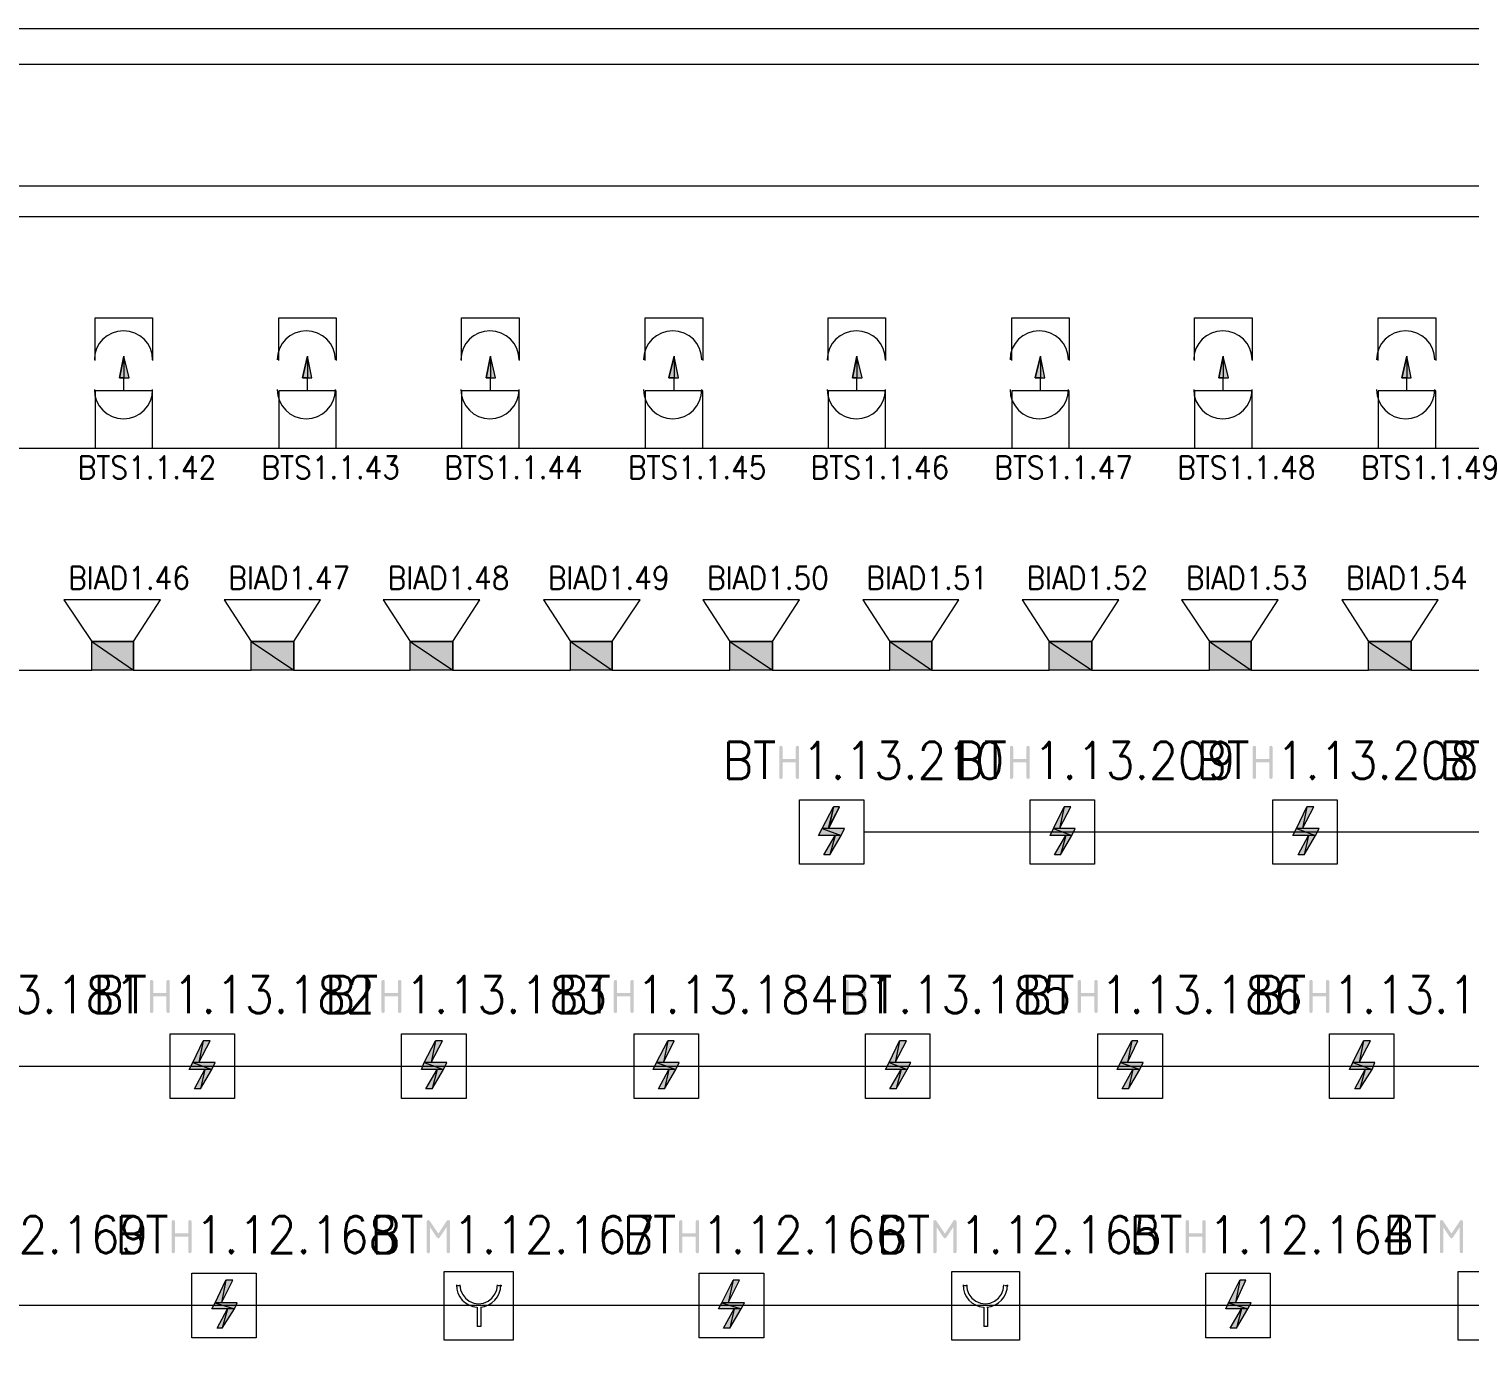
# Model space of a CAD drawing. Header units: millimetres. Extents: x 0 to 420, y 0 to 297.
# Drawn here: x 174.7 to 244.8, y 231.9 to 296.9 of the extents above; entities that cross this region are included whole.
import ezdxf

# ---------------------------------------------------------------- set-up
doc = ezdxf.new("R2010")
doc.units = ezdxf.units.MM
doc.styles.get("Standard").update_dxf_attribs({"font": 'STANDARD'})

msp = doc.modelspace()

# ---------------------------------------------------------------- hatches: boundary and pattern name
h = msp.add_hatch(color=6)
h.paths.add_polyline_path([(179.112334, 279.950332), (179.324001, 281.008666), (179.324001, 279.950332)], flags=0)
h.paths.add_polyline_path([(179.324001, 281.008666), (179.324001, 279.950332), (179.578001, 279.950332)], flags=0)
h = msp.add_hatch(color=6)
h.paths.add_polyline_path([(188.002334, 279.950332), (188.256334, 281.008666), (188.256334, 279.950332)], flags=0)
h.paths.add_polyline_path([(188.256334, 281.008666), (188.256334, 279.950332), (188.468001, 279.950332)], flags=0)
h = msp.add_hatch(color=6)
h.paths.add_polyline_path([(196.934668, 279.950332), (197.146334, 281.008666), (197.146334, 279.950332)], flags=0)
h.paths.add_polyline_path([(197.146334, 281.008666), (197.146334, 279.950332), (197.400334, 279.950332)], flags=0)
h = msp.add_hatch(color=6)
h.paths.add_polyline_path([(205.824668, 279.950332), (206.078668, 281.008666), (206.078668, 279.950332)], flags=0)
h.paths.add_polyline_path([(206.078668, 281.008666), (206.078668, 279.950332), (206.290334, 279.950332)], flags=0)
h = msp.add_hatch(color=6)
h.paths.add_polyline_path([(214.757001, 279.950332), (214.968667, 281.008666), (214.968667, 279.950332)], flags=0)
h.paths.add_polyline_path([(214.968667, 281.008666), (214.968667, 279.950332), (215.222667, 279.950332)], flags=0)
h = msp.add_hatch(color=6)
h.paths.add_polyline_path([(223.647001, 279.950332), (223.901001, 281.008666), (223.901001, 279.950332)], flags=0)
h.paths.add_polyline_path([(223.901001, 281.008666), (223.901001, 279.950332), (224.112667, 279.950332)], flags=0)
h = msp.add_hatch(color=6)
h.paths.add_polyline_path([(232.579334, 279.950332), (232.791001, 281.008666), (232.791001, 279.950332)], flags=0)
h.paths.add_polyline_path([(232.791001, 281.008666), (232.791001, 279.950332), (233.045001, 279.950332)], flags=0)
h = msp.add_hatch(color=6)
h.paths.add_polyline_path([(241.469334, 279.950332), (241.723334, 281.008666), (241.723334, 279.950332)], flags=0)
h.paths.add_polyline_path([(241.723334, 281.008666), (241.723334, 279.950332), (241.935001, 279.950332)], flags=0)
h = msp.add_hatch(color=82)
h.paths.add_polyline_path([(179.789668, 267.123332), (177.757668, 267.123332), (179.789668, 265.726332)], flags=0)
h.paths.add_polyline_path([(177.757668, 267.123332), (179.789668, 265.726332), (177.757668, 265.726332)], flags=0)
h = msp.add_hatch(color=82)
h.paths.add_polyline_path([(187.579001, 267.123332), (185.504668, 267.123332), (187.579001, 265.726332)], flags=0)
h.paths.add_polyline_path([(185.504668, 267.123332), (187.579001, 265.726332), (185.504668, 265.726332)], flags=0)
h = msp.add_hatch(color=82)
h.paths.add_polyline_path([(195.326001, 267.123332), (193.251668, 267.123332), (195.326001, 265.726332)], flags=0)
h.paths.add_polyline_path([(193.251668, 267.123332), (195.326001, 265.726332), (193.251668, 265.726332)], flags=0)
h = msp.add_hatch(color=82)
h.paths.add_polyline_path([(203.073001, 267.123332), (201.041001, 267.123332), (203.073001, 265.726332)], flags=0)
h.paths.add_polyline_path([(201.041001, 267.123332), (203.073001, 265.726332), (201.041001, 265.726332)], flags=0)
h = msp.add_hatch(color=82)
h.paths.add_polyline_path([(210.862334, 267.123332), (208.788001, 267.123332), (210.862334, 265.726332)], flags=0)
h.paths.add_polyline_path([(208.788001, 267.123332), (210.862334, 265.726332), (208.788001, 265.726332)], flags=0)
h = msp.add_hatch(color=82)
h.paths.add_polyline_path([(218.609334, 267.123332), (216.577334, 267.123332), (218.609334, 265.726332)], flags=0)
h.paths.add_polyline_path([(216.577334, 267.123332), (218.609334, 265.726332), (216.577334, 265.726332)], flags=0)
h = msp.add_hatch(color=82)
h.paths.add_polyline_path([(226.398667, 267.123332), (224.324334, 267.123332), (226.398667, 265.726332)], flags=0)
h.paths.add_polyline_path([(224.324334, 267.123332), (226.398667, 265.726332), (224.324334, 265.726332)], flags=0)
h = msp.add_hatch(color=82)
h.paths.add_polyline_path([(234.145667, 267.123332), (232.113667, 267.123332), (234.145667, 265.726332)], flags=0)
h.paths.add_polyline_path([(232.113667, 267.123332), (234.145667, 265.726332), (232.113667, 265.726332)], flags=0)
h = msp.add_hatch(color=82)
h.paths.add_polyline_path([(241.935001, 267.123332), (239.860667, 267.123332), (241.935001, 265.726332)], flags=0)
h.paths.add_polyline_path([(239.860667, 267.123332), (241.935001, 265.726332), (239.860667, 265.726332)], flags=0)
for points in [[(211.193172, 260.515143), (211.193172, 261.968147), (211.213154, 262.028918), (211.27365, 262.049175), (211.334421, 262.028918), (211.354678, 261.968147), (211.354678, 261.403151), (212.000152, 261.403151), (212.000152, 261.968147), (212.020409, 262.028918), (212.08118, 262.049175), (212.141469, 262.028918), (212.161658, 261.968147), (212.161658, 260.515143), (212.141469, 260.454647), (212.08118, 260.434666), (212.020409, 260.454647), (212.000152, 260.515143), (212.000152, 261.241645), (211.354678, 261.241645), (211.354678, 260.515143), (211.334421, 260.454647), (211.27365, 260.434666), (211.213154, 260.454647)], [(222.411506, 260.515143), (222.411506, 261.968147), (222.431487, 262.028918), (222.491983, 262.049175), (222.552755, 262.028918), (222.573012, 261.968147), (222.573012, 261.403151), (223.218485, 261.403151), (223.218485, 261.968147), (223.238742, 262.028918), (223.299514, 262.049175), (223.359803, 262.028918), (223.379991, 261.968147), (223.379991, 260.515143), (223.359803, 260.454647), (223.299514, 260.434666), (223.238742, 260.454647), (223.218485, 260.515143), (223.218485, 261.241645), (222.573012, 261.241645), (222.573012, 260.515143), (222.552755, 260.454647), (222.491983, 260.434666), (222.431487, 260.454647)], [(234.222506, 260.515143), (234.222506, 261.968147), (234.242487, 262.028918), (234.302983, 262.049175), (234.363755, 262.028918), (234.384012, 261.968147), (234.384012, 261.403151), (235.029485, 261.403151), (235.029485, 261.968147), (235.049742, 262.028918), (235.110513, 262.049175), (235.170803, 262.028918), (235.190991, 261.968147), (235.190991, 260.515143), (235.170803, 260.454647), (235.110513, 260.434666), (235.049742, 260.454647), (235.029485, 260.515143), (235.029485, 261.241645), (234.384012, 261.241645), (234.384012, 260.515143), (234.363755, 260.454647), (234.302983, 260.434666), (234.242487, 260.454647)], [(180.586173, 249.127476), (180.586173, 250.58048), (180.606154, 250.641251), (180.66665, 250.661509), (180.727421, 250.641251), (180.747679, 250.58048), (180.747679, 250.015484), (181.393152, 250.015484), (181.393152, 250.58048), (181.413409, 250.641251), (181.47418, 250.661509), (181.53447, 250.641251), (181.554658, 250.58048), (181.554658, 249.127476), (181.53447, 249.066981), (181.47418, 249.046999), (181.413409, 249.066981), (181.393152, 249.127476), (181.393152, 249.853978), (180.747679, 249.853978), (180.747679, 249.127476), (180.727421, 249.066981), (180.66665, 249.046999), (180.606154, 249.066981)], [(191.846839, 249.127476), (191.846839, 250.58048), (191.866821, 250.641251), (191.927317, 250.661509), (191.988088, 250.641251), (192.008345, 250.58048), (192.008345, 250.015484), (192.653818, 250.015484), (192.653818, 250.58048), (192.674075, 250.641251), (192.734847, 250.661509), (192.795136, 250.641251), (192.815324, 250.58048), (192.815324, 249.127476), (192.795136, 249.066981), (192.734847, 249.046999), (192.674075, 249.066981), (192.653818, 249.127476), (192.653818, 249.853978), (192.008345, 249.853978), (192.008345, 249.127476), (191.988088, 249.066981), (191.927317, 249.046999), (191.866821, 249.066981)], [(203.149839, 249.127476), (203.149839, 250.58048), (203.169821, 250.641251), (203.230317, 250.661509), (203.291088, 250.641251), (203.311345, 250.58048), (203.311345, 250.015484), (203.956818, 250.015484), (203.956818, 250.58048), (203.977075, 250.641251), (204.037847, 250.661509), (204.098136, 250.641251), (204.118324, 250.58048), (204.118324, 249.127476), (204.098136, 249.066981), (204.037847, 249.046999), (203.977075, 249.066981), (203.956818, 249.127476), (203.956818, 249.853978), (203.311345, 249.853978), (203.311345, 249.127476), (203.291088, 249.066981), (203.230317, 249.046999), (203.169821, 249.066981)], [(214.410506, 249.127476), (214.410506, 250.58048), (214.430487, 250.641251), (214.490983, 250.661509), (214.551755, 250.641251), (214.572012, 250.58048), (214.572012, 250.015484), (215.217485, 250.015484), (215.217485, 250.58048), (215.237742, 250.641251), (215.298514, 250.661509), (215.358803, 250.641251), (215.378991, 250.58048), (215.378991, 249.127476), (215.358803, 249.066981), (215.298514, 249.046999), (215.237742, 249.066981), (215.217485, 249.127476), (215.217485, 249.853978), (214.572012, 249.853978), (214.572012, 249.127476), (214.551755, 249.066981), (214.490983, 249.046999), (214.430487, 249.066981)], [(225.713506, 249.127476), (225.713506, 250.58048), (225.733487, 250.641251), (225.793983, 250.661509), (225.854755, 250.641251), (225.875012, 250.58048), (225.875012, 250.015484), (226.520485, 250.015484), (226.520485, 250.58048), (226.540742, 250.641251), (226.601513, 250.661509), (226.661803, 250.641251), (226.681991, 250.58048), (226.681991, 249.127476), (226.661803, 249.066981), (226.601513, 249.046999), (226.540742, 249.066981), (226.520485, 249.127476), (226.520485, 249.853978), (225.875012, 249.853978), (225.875012, 249.127476), (225.854755, 249.066981), (225.793983, 249.046999), (225.733487, 249.066981)], [(236.974172, 249.127476), (236.974172, 250.58048), (236.994154, 250.641251), (237.05465, 250.661509), (237.115421, 250.641251), (237.135678, 250.58048), (237.135678, 250.015484), (237.781151, 250.015484), (237.781151, 250.58048), (237.801409, 250.641251), (237.86218, 250.661509), (237.922469, 250.641251), (237.942658, 250.58048), (237.942658, 249.127476), (237.922469, 249.066981), (237.86218, 249.046999), (237.801409, 249.066981), (237.781151, 249.127476), (237.781151, 249.853978), (237.135678, 249.853978), (237.135678, 249.127476), (237.115421, 249.066981), (237.05465, 249.046999), (236.994154, 249.066981)], [(181.644506, 237.443476), (181.644506, 238.89648), (181.664487, 238.957251), (181.724983, 238.977509), (181.785755, 238.957251), (181.806012, 238.89648), (181.806012, 238.331484), (182.451485, 238.331484), (182.451485, 238.89648), (182.471742, 238.957251), (182.532514, 238.977509), (182.592803, 238.957251), (182.612991, 238.89648), (182.612991, 237.443476), (182.592803, 237.382981), (182.532514, 237.362999), (182.471742, 237.382981), (182.451485, 237.443476), (182.451485, 238.169978), (181.806012, 238.169978), (181.806012, 237.443476), (181.785755, 237.382981), (181.724983, 237.362999), (181.664487, 237.382981)], [(195.097686, 238.977509), (195.157976, 238.957251), (195.178164, 238.89648), (195.178164, 237.443476), (195.157976, 237.382981), (195.097686, 237.362999), (195.036915, 237.382981), (195.016658, 237.443476), (195.016658, 238.631345), (194.687582, 238.138559), (194.652442, 238.101628), (194.613168, 238.089501), (194.572654, 238.101628), (194.5371, 238.138559), (194.209679, 238.631345), (194.209679, 237.443476), (194.189421, 237.382981), (194.12865, 237.362999), (194.068154, 237.382981), (194.048172, 237.443476), (194.048172, 238.89648), (194.068154, 238.957251), (194.12865, 238.977509), (194.168337, 238.967311), (194.199757, 238.93727), (194.613168, 238.317153), (195.028784, 238.94168), (195.057448, 238.968482)], [(206.324839, 237.443476), (206.324839, 238.89648), (206.344821, 238.957251), (206.405317, 238.977509), (206.466088, 238.957251), (206.486345, 238.89648), (206.486345, 238.331484), (207.131818, 238.331484), (207.131818, 238.89648), (207.152075, 238.957251), (207.212847, 238.977509), (207.273136, 238.957251), (207.293324, 238.89648), (207.293324, 237.443476), (207.273136, 237.382981), (207.212847, 237.362999), (207.152075, 237.382981), (207.131818, 237.443476), (207.131818, 238.169978), (206.486345, 238.169978), (206.486345, 237.443476), (206.466088, 237.382981), (206.405317, 237.362999), (206.344821, 237.382981)], [(219.735686, 238.977509), (219.795975, 238.957251), (219.816164, 238.89648), (219.816164, 237.443476), (219.795975, 237.382981), (219.735686, 237.362999), (219.674915, 237.382981), (219.654658, 237.443476), (219.654658, 238.631345), (219.325582, 238.138559), (219.290442, 238.101628), (219.251168, 238.089501), (219.210654, 238.101628), (219.1751, 238.138559), (218.847678, 238.631345), (218.847678, 237.443476), (218.827421, 237.382981), (218.76665, 237.362999), (218.706154, 237.382981), (218.686172, 237.443476), (218.686172, 238.89648), (218.706154, 238.957251), (218.76665, 238.977509), (218.806337, 238.967311), (218.837757, 238.93727), (219.251168, 238.317153), (219.666784, 238.94168), (219.695448, 238.968482)], [(230.962839, 237.443476), (230.962839, 238.89648), (230.982821, 238.957251), (231.043316, 238.977509), (231.104088, 238.957251), (231.124345, 238.89648), (231.124345, 238.331484), (231.769818, 238.331484), (231.769818, 238.89648), (231.790075, 238.957251), (231.850847, 238.977509), (231.911136, 238.957251), (231.931324, 238.89648), (231.931324, 237.443476), (231.911136, 237.382981), (231.850847, 237.362999), (231.790075, 237.382981), (231.769818, 237.443476), (231.769818, 238.169978), (231.124345, 238.169978), (231.124345, 237.443476), (231.104088, 237.382981), (231.043316, 237.362999), (230.982821, 237.382981)], [(244.373686, 238.977509), (244.433975, 238.957251), (244.454164, 238.89648), (244.454164, 237.443476), (244.433975, 237.382981), (244.373686, 237.362999), (244.312915, 237.382981), (244.292658, 237.443476), (244.292658, 238.631345), (243.963582, 238.138559), (243.928442, 238.101628), (243.889168, 238.089501), (243.848654, 238.101628), (243.8131, 238.138559), (243.485678, 238.631345), (243.485678, 237.443476), (243.465421, 237.382981), (243.40465, 237.362999), (243.344154, 237.382981), (243.324172, 237.443476), (243.324172, 238.89648), (243.344154, 238.957251), (243.40465, 238.977509), (243.444337, 238.967311), (243.475756, 238.93727), (243.889168, 238.317153), (244.304784, 238.94168), (244.333447, 238.968482)]]:
    msp.add_hatch(color=7).paths.add_polyline_path(points, flags=0)
h = msp.add_hatch(color=1)
h.paths.add_polyline_path([(214.122001, 259.079999), (213.825667, 259.079999), (213.614001, 258.021666)], flags=0)
h.paths.add_polyline_path([(213.825667, 259.079999), (213.614001, 258.021666), (213.275334, 258.021666)], flags=0)
h = msp.add_hatch(color=5)
h.paths.add_polyline_path([(214.122001, 259.079999), (213.825667, 259.079999), (213.571667, 258.021666)], flags=0)
h.paths.add_polyline_path([(213.825667, 259.079999), (213.571667, 258.021666), (213.275334, 258.021666)], flags=0)
h = msp.add_hatch(color=1)
h.paths.add_polyline_path([(225.382667, 259.079999), (225.044001, 259.079999), (224.832334, 258.021666)], flags=0)
h.paths.add_polyline_path([(225.044001, 259.079999), (224.832334, 258.021666), (224.536001, 258.021666)], flags=0)
h = msp.add_hatch(color=1)
h.paths.add_polyline_path([(237.193667, 259.079999), (236.855001, 259.079999), (236.643334, 258.021666)], flags=0)
h.paths.add_polyline_path([(236.855001, 259.079999), (236.643334, 258.021666), (236.347001, 258.021666)], flags=0)
h = msp.add_hatch(color=1)
h.paths.add_polyline_path([(214.376001, 258.021666), (213.275334, 258.021666), (214.206667, 257.682999)], flags=0)
h.paths.add_polyline_path([(213.275334, 258.021666), (214.206667, 257.682999), (213.106001, 257.682999)], flags=0)
h = msp.add_hatch(color=5)
h.paths.add_polyline_path([(214.376001, 258.021666), (213.275334, 258.021666), (214.206667, 257.682999)], flags=0)
h.paths.add_polyline_path([(213.275334, 258.021666), (214.206667, 257.682999), (213.106001, 257.682999)], flags=0)
h = msp.add_hatch(color=1)
h.paths.add_polyline_path([(225.594334, 258.021666), (224.536001, 258.021666), (225.425001, 257.682999)], flags=0)
h.paths.add_polyline_path([(224.536001, 258.021666), (225.425001, 257.682999), (224.366667, 257.682999)], flags=0)
h = msp.add_hatch(color=1)
h.paths.add_polyline_path([(237.447667, 258.021666), (236.347001, 258.021666), (237.278334, 257.682999)], flags=0)
h.paths.add_polyline_path([(236.347001, 258.021666), (237.278334, 257.682999), (236.177667, 257.682999)], flags=0)
h = msp.add_hatch(color=1)
h.paths.add_polyline_path([(214.206667, 257.682999), (213.910334, 257.682999), (213.656334, 256.751666)], flags=0)
h.paths.add_polyline_path([(213.910334, 257.682999), (213.656334, 256.751666), (213.360001, 256.751666)], flags=0)
h = msp.add_hatch(color=5)
h.paths.add_polyline_path([(214.206667, 257.682999), (213.910334, 257.682999), (213.656334, 256.751666)], flags=0)
h.paths.add_polyline_path([(213.910334, 257.682999), (213.656334, 256.751666), (213.360001, 256.751666)], flags=0)
h = msp.add_hatch(color=1)
h.paths.add_polyline_path([(225.425001, 257.682999), (225.128667, 257.682999), (224.874667, 256.751666)], flags=0)
h.paths.add_polyline_path([(225.128667, 257.682999), (224.874667, 256.751666), (224.578334, 256.751666)], flags=0)
h = msp.add_hatch(color=1)
h.paths.add_polyline_path([(237.278334, 257.682999), (236.939667, 257.682999), (236.728001, 256.751666)], flags=0)
h.paths.add_polyline_path([(236.939667, 257.682999), (236.728001, 256.751666), (236.431667, 256.751666)], flags=0)
h = msp.add_hatch(color=1)
h.paths.add_polyline_path([(183.515001, 247.692332), (183.176334, 247.692332), (182.964668, 246.633999)], flags=0)
h.paths.add_polyline_path([(183.176334, 247.692332), (182.964668, 246.633999), (182.668334, 246.633999)], flags=0)
h = msp.add_hatch(color=1)
h.paths.add_polyline_path([(194.818001, 247.692332), (194.479334, 247.692332), (194.267668, 246.633999)], flags=0)
h.paths.add_polyline_path([(194.479334, 247.692332), (194.267668, 246.633999), (193.929001, 246.633999)], flags=0)
h = msp.add_hatch(color=1)
h.paths.add_polyline_path([(206.078668, 247.692332), (205.782334, 247.692332), (205.570668, 246.633999)], flags=0)
h.paths.add_polyline_path([(205.782334, 247.692332), (205.570668, 246.633999), (205.232001, 246.633999)], flags=0)
h = msp.add_hatch(color=1)
h.paths.add_polyline_path([(217.381667, 247.692332), (217.043001, 247.692332), (216.831334, 246.633999)], flags=0)
h.paths.add_polyline_path([(217.043001, 247.692332), (216.831334, 246.633999), (216.535001, 246.633999)], flags=0)
h = msp.add_hatch(color=1)
h.paths.add_polyline_path([(228.642334, 247.692332), (228.346001, 247.692332), (228.134334, 246.633999)], flags=0)
h.paths.add_polyline_path([(228.346001, 247.692332), (228.134334, 246.633999), (227.795667, 246.633999)], flags=0)
h = msp.add_hatch(color=1)
h.paths.add_polyline_path([(239.945334, 247.692332), (239.606667, 247.692332), (239.395001, 246.633999)], flags=0)
h.paths.add_polyline_path([(239.606667, 247.692332), (239.395001, 246.633999), (239.098667, 246.633999)], flags=0)
h = msp.add_hatch(color=1)
h.paths.add_polyline_path([(183.769001, 246.633999), (182.668334, 246.633999), (183.599668, 246.295332)], flags=0)
h.paths.add_polyline_path([(182.668334, 246.633999), (183.599668, 246.295332), (182.499001, 246.295332)], flags=0)
h = msp.add_hatch(color=1)
h.paths.add_polyline_path([(195.029668, 246.633999), (193.929001, 246.633999), (194.860334, 246.295332)], flags=0)
h.paths.add_polyline_path([(193.929001, 246.633999), (194.860334, 246.295332), (193.802001, 246.295332)], flags=0)
h = msp.add_hatch(color=1)
h.paths.add_polyline_path([(206.332668, 246.633999), (205.232001, 246.633999), (206.163334, 246.295332)], flags=0)
h.paths.add_polyline_path([(205.232001, 246.633999), (206.163334, 246.295332), (205.062668, 246.295332)], flags=0)
h = msp.add_hatch(color=1)
h.paths.add_polyline_path([(217.593334, 246.633999), (216.535001, 246.633999), (217.424001, 246.295332)], flags=0)
h.paths.add_polyline_path([(216.535001, 246.633999), (217.424001, 246.295332), (216.365667, 246.295332)], flags=0)
h = msp.add_hatch(color=1)
h.paths.add_polyline_path([(228.896334, 246.633999), (227.795667, 246.633999), (228.727001, 246.295332)], flags=0)
h.paths.add_polyline_path([(227.795667, 246.633999), (228.727001, 246.295332), (227.626334, 246.295332)], flags=0)
h = msp.add_hatch(color=1)
h.paths.add_polyline_path([(240.157001, 246.633999), (239.098667, 246.633999), (240.030001, 246.295332)], flags=0)
h.paths.add_polyline_path([(239.098667, 246.633999), (240.030001, 246.295332), (238.929334, 246.295332)], flags=0)
h = msp.add_hatch(color=1)
h.paths.add_polyline_path([(183.599668, 246.295332), (183.261001, 246.295332), (183.049334, 245.363999)], flags=0)
h.paths.add_polyline_path([(183.261001, 246.295332), (183.049334, 245.363999), (182.753001, 245.363999)], flags=0)
h = msp.add_hatch(color=1)
h.paths.add_polyline_path([(194.860334, 246.295332), (194.564001, 246.295332), (194.310001, 245.363999)], flags=0)
h.paths.add_polyline_path([(194.564001, 246.295332), (194.310001, 245.363999), (194.013668, 245.363999)], flags=0)
h = msp.add_hatch(color=1)
h.paths.add_polyline_path([(206.163334, 246.295332), (205.824668, 246.295332), (205.613001, 245.363999)], flags=0)
h.paths.add_polyline_path([(205.824668, 246.295332), (205.613001, 245.363999), (205.316668, 245.363999)], flags=0)
h = msp.add_hatch(color=1)
h.paths.add_polyline_path([(217.424001, 246.295332), (217.127667, 246.295332), (216.873667, 245.363999)], flags=0)
h.paths.add_polyline_path([(217.127667, 246.295332), (216.873667, 245.363999), (216.577334, 245.363999)], flags=0)
h = msp.add_hatch(color=1)
h.paths.add_polyline_path([(228.727001, 246.295332), (228.388334, 246.295332), (228.176667, 245.363999)], flags=0)
h.paths.add_polyline_path([(228.388334, 246.295332), (228.176667, 245.363999), (227.880334, 245.363999)], flags=0)
h = msp.add_hatch(color=1)
h.paths.add_polyline_path([(240.030001, 246.295332), (239.691334, 246.295332), (239.437334, 245.363999)], flags=0)
h.paths.add_polyline_path([(239.691334, 246.295332), (239.437334, 245.363999), (239.183334, 245.363999)], flags=0)
h = msp.add_hatch(color=1)
h.paths.add_polyline_path([(184.615668, 236.050666), (184.277001, 236.050666), (184.065334, 234.949999)], flags=0)
h.paths.add_polyline_path([(184.277001, 236.050666), (184.065334, 234.949999), (183.769001, 234.949999)], flags=0)
h = msp.add_hatch(color=1)
h.paths.add_polyline_path([(209.253668, 236.050666), (208.957334, 236.050666), (208.703334, 234.949999)], flags=0)
h.paths.add_polyline_path([(208.957334, 236.050666), (208.703334, 234.949999), (208.407001, 234.949999)], flags=0)
h = msp.add_hatch(color=1)
h.paths.add_polyline_path([(233.891667, 236.050666), (233.595334, 236.050666), (233.383667, 234.949999)], flags=0)
h.paths.add_polyline_path([(233.595334, 236.050666), (233.383667, 234.949999), (233.045001, 234.949999)], flags=0)
h = msp.add_hatch(color=1)
h.paths.add_polyline_path([(184.827334, 234.949999), (183.769001, 234.949999), (184.700334, 234.653666)], flags=0)
h.paths.add_polyline_path([(183.769001, 234.949999), (184.700334, 234.653666), (183.599668, 234.653666)], flags=0)
h = msp.add_hatch(color=1)
h.paths.add_polyline_path([(209.507668, 234.949999), (208.407001, 234.949999), (209.338334, 234.653666)], flags=0)
h.paths.add_polyline_path([(208.407001, 234.949999), (209.338334, 234.653666), (208.237668, 234.653666)], flags=0)
h = msp.add_hatch(color=1)
h.paths.add_polyline_path([(234.145667, 234.949999), (233.045001, 234.949999), (233.976334, 234.653666)], flags=0)
h.paths.add_polyline_path([(233.045001, 234.949999), (233.976334, 234.653666), (232.918001, 234.653666)], flags=0)
h = msp.add_hatch(color=1)
h.paths.add_polyline_path([(184.700334, 234.653666), (184.361668, 234.653666), (184.107668, 233.722332)], flags=0)
h.paths.add_polyline_path([(184.361668, 234.653666), (184.107668, 233.722332), (183.853668, 233.722332)], flags=0)
h = msp.add_hatch(color=1)
h.paths.add_polyline_path([(209.338334, 234.653666), (208.999668, 234.653666), (208.788001, 233.722332)], flags=0)
h.paths.add_polyline_path([(208.999668, 234.653666), (208.788001, 233.722332), (208.491668, 233.722332)], flags=0)
h = msp.add_hatch(color=1)
h.paths.add_polyline_path([(233.976334, 234.653666), (233.680001, 234.653666), (233.426001, 233.722332)], flags=0)
h.paths.add_polyline_path([(233.680001, 234.653666), (233.426001, 233.722332), (233.129667, 233.722332)], flags=0)

# ---------------------------------------------------------------- linework, layer by layer
at = {"color": 7, "lineweight": 0}
for points in [[(0.211668, 0), (420.073667, 0), (420.073667, 296.925999), (0.211668, 296.925999)], [(7.239002, 1.735667), (418.338, 1.735667), (418.338, 295.190332), (7.239002, 295.190332)], [(25.696335, 193.928999), (368.850334, 193.928999), (368.850334, 289.263666), (25.696335, 289.263666)]]:
    msp.add_lwpolyline(points, close=True, dxfattribs=at)
at = {"color": 6, "lineweight": 0}
for points in [[(88.815335, 99.737333), (88.815335, 138.726333), (75.649668, 138.726333), (75.649668, 276.521332), (88.815335, 276.521332), (345.059, 276.521332), (345.059, 287.781999), (59.901668, 287.781999), (59.901668, 130.005666), (68.410668, 130.005666), (68.410668, 126.872999)], [(177.927001, 280.796999), (177.927001, 282.871332), (180.721001, 282.871332), (180.721001, 280.796999)], [(186.859334, 280.796999), (186.859334, 282.871332), (189.653334, 282.871332), (189.653334, 280.796999)], [(195.749334, 280.796999), (195.749334, 282.871332), (198.543334, 282.871332), (198.543334, 280.796999)], [(204.681668, 280.796999), (204.681668, 282.871332), (207.475668, 282.871332), (207.475668, 280.796999)], [(213.571667, 280.796999), (213.571667, 282.871332), (216.365667, 282.871332), (216.365667, 280.796999)], [(222.504001, 280.796999), (222.504001, 282.871332), (225.298001, 282.871332), (225.298001, 280.796999)], [(231.394001, 280.796999), (231.394001, 282.871332), (234.188001, 282.871332), (234.188001, 280.796999)], [(240.326334, 280.796999), (240.326334, 282.871332), (243.120334, 282.871332), (243.120334, 280.796999)], [(180.721001, 280.81858), (180.692122, 281.104329), (180.609444, 281.370466), (180.478668, 281.611291), (180.305494, 281.821108), (180.095623, 281.994218), (179.854756, 282.124922), (179.588593, 282.207524), (179.302834, 282.236324), (179.017076, 282.207524), (178.750913, 282.124922), (178.510045, 281.994218), (178.300175, 281.821108), (178.127001, 281.611291), (177.996225, 281.370466), (177.913547, 281.104329), (177.884668, 280.81858)], [(189.611001, 280.81858), (189.582122, 281.104329), (189.499444, 281.370466), (189.368668, 281.611291), (189.195494, 281.821108), (188.985623, 281.994218), (188.744756, 282.124922), (188.478593, 282.207524), (188.192834, 282.236324), (187.907076, 282.207524), (187.640913, 282.124922), (187.400045, 281.994218), (187.190175, 281.821108), (187.017001, 281.611291), (186.886225, 281.370466), (186.803547, 281.104329), (186.774668, 280.81858)], [(198.543334, 280.81858), (198.514455, 281.104329), (198.431777, 281.370466), (198.301001, 281.611291), (198.127827, 281.821108), (197.917956, 281.994218), (197.677089, 282.124922), (197.410926, 282.207524), (197.125168, 282.236324), (196.839409, 282.207524), (196.573246, 282.124922), (196.332379, 281.994218), (196.122508, 281.821108), (195.949334, 281.611291), (195.818558, 281.370466), (195.73588, 281.104329), (195.707001, 280.81858)], [(207.433334, 280.81858), (207.404455, 281.104329), (207.321777, 281.370466), (207.191001, 281.611291), (207.017827, 281.821108), (206.807956, 281.994218), (206.567089, 282.124922), (206.300926, 282.207524), (206.015168, 282.236324), (205.729409, 282.207524), (205.463246, 282.124922), (205.222379, 281.994218), (205.012508, 281.821108), (204.839334, 281.611291), (204.708558, 281.370466), (204.62588, 281.104329), (204.597001, 280.81858)], [(216.365667, 280.81858), (216.336788, 281.104329), (216.254111, 281.370466), (216.123334, 281.611291), (215.950161, 281.821108), (215.74029, 281.994218), (215.499422, 282.124922), (215.233259, 282.207524), (214.947501, 282.236324), (214.661742, 282.207524), (214.395579, 282.124922), (214.154712, 281.994218), (213.944841, 281.821108), (213.771667, 281.611291), (213.640891, 281.370466), (213.558213, 281.104329), (213.529334, 280.81858)], [(225.255667, 280.81858), (225.226788, 281.104329), (225.144111, 281.370466), (225.013334, 281.611291), (224.84016, 281.821108), (224.63029, 281.994218), (224.389422, 282.124922), (224.123259, 282.207524), (223.837501, 282.236324), (223.551742, 282.207524), (223.285579, 282.124922), (223.044712, 281.994218), (222.834841, 281.821108), (222.661667, 281.611291), (222.530891, 281.370466), (222.448213, 281.104329), (222.419334, 280.81858)], [(234.188001, 280.81858), (234.159122, 281.104329), (234.076444, 281.370466), (233.945668, 281.611291), (233.772494, 281.821108), (233.562623, 281.994218), (233.321756, 282.124922), (233.055592, 282.207524), (232.769834, 282.236324), (232.484076, 282.207524), (232.217913, 282.124922), (231.977045, 281.994218), (231.767174, 281.821108), (231.594001, 281.611291), (231.463224, 281.370466), (231.380546, 281.104329), (231.351667, 280.81858)], [(243.078001, 280.81858), (243.049122, 281.104329), (242.966444, 281.370466), (242.835668, 281.611291), (242.662494, 281.821108), (242.452623, 281.994218), (242.211756, 282.124922), (241.945592, 282.207524), (241.659834, 282.236324), (241.374076, 282.207524), (241.107913, 282.124922), (240.867045, 281.994218), (240.657174, 281.821108), (240.484001, 281.611291), (240.353224, 281.370466), (240.270546, 281.104329), (240.241667, 280.81858)], [(179.324001, 279.315332), (179.324001, 279.950332), (179.578001, 279.950332), (179.324001, 281.008666), (179.112334, 279.950332), (179.324001, 279.950332)], [(188.256334, 279.315332), (188.256334, 279.950332), (188.468001, 279.950332), (188.256334, 281.008666), (188.002334, 279.950332), (188.256334, 279.950332)], [(197.146334, 279.315332), (197.146334, 279.950332), (197.400334, 279.950332), (197.146334, 281.008666), (196.934668, 279.950332), (197.146334, 279.950332)], [(206.078668, 279.315332), (206.078668, 279.950332), (206.290334, 279.950332), (206.078668, 281.008666), (205.824668, 279.950332), (206.078668, 279.950332)], [(214.968667, 279.315332), (214.968667, 279.950332), (215.222667, 279.950332), (214.968667, 281.008666), (214.757001, 279.950332), (214.968667, 279.950332)], [(223.901001, 279.315332), (223.901001, 279.950332), (224.112667, 279.950332), (223.901001, 281.008666), (223.647001, 279.950332), (223.901001, 279.950332)], [(232.791001, 279.315332), (232.791001, 279.950332), (233.045001, 279.950332), (232.791001, 281.008666), (232.579334, 279.950332), (232.791001, 279.950332)], [(241.723334, 279.315332), (241.723334, 279.950332), (241.935001, 279.950332), (241.723334, 281.008666), (241.469334, 279.950332), (241.723334, 279.950332)], [(177.884668, 279.378832), (177.913481, 279.093029), (177.996117, 278.826827), (178.126874, 278.585932), (178.300048, 278.376046), (178.509934, 278.202872), (178.750829, 278.072115), (179.017031, 277.989479), (179.302834, 277.960666), (179.588638, 277.989479), (179.854839, 278.072115), (180.095735, 278.202872), (180.305621, 278.376046), (180.478794, 278.585932), (180.609551, 278.826827), (180.692188, 279.093029), (180.721001, 279.378832)], [(186.774668, 279.378832), (186.803481, 279.093029), (186.886117, 278.826827), (187.016874, 278.585932), (187.190048, 278.376046), (187.399934, 278.202872), (187.640829, 278.072115), (187.907031, 277.989479), (188.192834, 277.960666), (188.478638, 277.989479), (188.744839, 278.072115), (188.985735, 278.202872), (189.195621, 278.376046), (189.368794, 278.585932), (189.499551, 278.826827), (189.582188, 279.093029), (189.611001, 279.378832)], [(195.707001, 279.378832), (195.735814, 279.093029), (195.818451, 278.826827), (195.949208, 278.585932), (196.122381, 278.376046), (196.332267, 278.202872), (196.573163, 278.072115), (196.839364, 277.989479), (197.125168, 277.960666), (197.410971, 277.989479), (197.677172, 278.072115), (197.918068, 278.202872), (198.127954, 278.376046), (198.301128, 278.585932), (198.431884, 278.826827), (198.514521, 279.093029), (198.543334, 279.378832)], [(204.597001, 279.378832), (204.625814, 279.093029), (204.708451, 278.826827), (204.839207, 278.585932), (205.012381, 278.376046), (205.222267, 278.202872), (205.463163, 278.072115), (205.729364, 277.989479), (206.015168, 277.960666), (206.300971, 277.989479), (206.567172, 278.072115), (206.808068, 278.202872), (207.017954, 278.376046), (207.191128, 278.585932), (207.321884, 278.826827), (207.404521, 279.093029), (207.433334, 279.378832)], [(213.529334, 279.378832), (213.558147, 279.093029), (213.640784, 278.826827), (213.771541, 278.585932), (213.944714, 278.376046), (214.1546, 278.202872), (214.395496, 278.072115), (214.661697, 277.989479), (214.947501, 277.960666), (215.233304, 277.989479), (215.499506, 278.072115), (215.740401, 278.202872), (215.950288, 278.376046), (216.123461, 278.585932), (216.254218, 278.826827), (216.336854, 279.093029), (216.365667, 279.378832)], [(222.419334, 279.378832), (222.448147, 279.093029), (222.530784, 278.826827), (222.661541, 278.585932), (222.834714, 278.376046), (223.0446, 278.202872), (223.285496, 278.072115), (223.551697, 277.989479), (223.837501, 277.960666), (224.123304, 277.989479), (224.389506, 278.072115), (224.630401, 278.202872), (224.840287, 278.376046), (225.013461, 278.585932), (225.144218, 278.826827), (225.226854, 279.093029), (225.255667, 279.378832)], [(231.351667, 279.378832), (231.38048, 279.093029), (231.463117, 278.826827), (231.593874, 278.585932), (231.767047, 278.376046), (231.976934, 278.202872), (232.217829, 278.072115), (232.484031, 277.989479), (232.769834, 277.960666), (233.055638, 277.989479), (233.321839, 278.072115), (233.562735, 278.202872), (233.772621, 278.376046), (233.945794, 278.585932), (234.076551, 278.826827), (234.159188, 279.093029), (234.188001, 279.378832)], [(240.241667, 279.378832), (240.27048, 279.093029), (240.353117, 278.826827), (240.483874, 278.585932), (240.657047, 278.376046), (240.866934, 278.202872), (241.107829, 278.072115), (241.374031, 277.989479), (241.659834, 277.960666), (241.945638, 277.989479), (242.211839, 278.072115), (242.452734, 278.202872), (242.662621, 278.376046), (242.835794, 278.585932), (242.966551, 278.826827), (243.049188, 279.093029), (243.078001, 279.378832)]]:
    msp.add_lwpolyline(points, dxfattribs=at)
for points in [[(179.112334, 279.950332), (179.324001, 281.008666), (179.324001, 279.950332)], [(179.324001, 281.008666), (179.324001, 279.950332), (179.578001, 279.950332)], [(188.002334, 279.950332), (188.256334, 281.008666), (188.256334, 279.950332)], [(188.256334, 281.008666), (188.256334, 279.950332), (188.468001, 279.950332)], [(196.934668, 279.950332), (197.146334, 281.008666), (197.146334, 279.950332)], [(197.146334, 281.008666), (197.146334, 279.950332), (197.400334, 279.950332)], [(205.824668, 279.950332), (206.078668, 281.008666), (206.078668, 279.950332)], [(206.078668, 281.008666), (206.078668, 279.950332), (206.290334, 279.950332)], [(214.757001, 279.950332), (214.968667, 281.008666), (214.968667, 279.950332)], [(214.968667, 281.008666), (214.968667, 279.950332), (215.222667, 279.950332)], [(223.647001, 279.950332), (223.901001, 281.008666), (223.901001, 279.950332)], [(223.901001, 281.008666), (223.901001, 279.950332), (224.112667, 279.950332)], [(232.579334, 279.950332), (232.791001, 281.008666), (232.791001, 279.950332)], [(232.791001, 281.008666), (232.791001, 279.950332), (233.045001, 279.950332)], [(241.469334, 279.950332), (241.723334, 281.008666), (241.723334, 279.950332)], [(241.723334, 281.008666), (241.723334, 279.950332), (241.935001, 279.950332)], [(180.721001, 276.521332), (180.721001, 279.315332), (177.927001, 279.315332), (177.927001, 276.521332)], [(189.653334, 276.521332), (189.653334, 279.315332), (186.859334, 279.315332), (186.859334, 276.521332)], [(198.543334, 276.521332), (198.543334, 279.315332), (195.749334, 279.315332), (195.749334, 276.521332)], [(207.475668, 276.521332), (207.475668, 279.315332), (204.681668, 279.315332), (204.681668, 276.521332)], [(216.365667, 276.521332), (216.365667, 279.315332), (213.571667, 279.315332), (213.571667, 276.521332)], [(225.298001, 276.521332), (225.298001, 279.315332), (222.504001, 279.315332), (222.504001, 276.521332)], [(234.188001, 276.521332), (234.188001, 279.315332), (231.394001, 279.315332), (231.394001, 276.521332)], [(243.120334, 276.521332), (243.120334, 279.315332), (240.326334, 279.315332), (240.326334, 276.521332)]]:
    msp.add_lwpolyline(points, close=True, dxfattribs=at)
at = {"color": 82, "lineweight": 0}
for points in [[(179.789668, 267.123332), (179.789668, 265.726332), (177.757668, 265.726332), (177.757668, 267.123332), (179.789668, 267.123332), (181.102001, 269.155332), (176.403001, 269.155332), (177.757668, 267.123332)], [(187.579001, 267.123332), (187.579001, 265.726332), (185.504668, 265.726332), (185.504668, 267.123332), (187.579001, 267.123332), (188.891334, 269.155332), (184.192334, 269.155332), (185.504668, 267.123332)], [(195.326001, 267.123332), (195.326001, 265.726332), (193.251668, 265.726332), (193.251668, 267.123332), (195.326001, 267.123332), (196.638334, 269.155332), (191.939334, 269.155332), (193.251668, 267.123332)], [(203.073001, 267.123332), (203.073001, 265.726332), (201.041001, 265.726332), (201.041001, 267.123332), (203.073001, 267.123332), (204.427668, 269.155332), (199.728668, 269.155332), (201.041001, 267.123332)], [(210.862334, 267.123332), (210.862334, 265.726332), (208.788001, 265.726332), (208.788001, 267.123332), (210.862334, 267.123332), (212.174667, 269.155332), (207.475668, 269.155332), (208.788001, 267.123332)], [(218.609334, 267.123332), (218.609334, 265.726332), (216.577334, 265.726332), (216.577334, 267.123332), (218.609334, 267.123332), (219.921667, 269.155332), (215.265001, 269.155332), (216.577334, 267.123332)], [(226.398667, 267.123332), (226.398667, 265.726332), (224.324334, 265.726332), (224.324334, 267.123332), (226.398667, 267.123332), (227.711001, 269.155332), (223.012001, 269.155332), (224.324334, 267.123332)], [(234.145667, 267.123332), (234.145667, 265.726332), (232.113667, 265.726332), (232.113667, 267.123332), (234.145667, 267.123332), (235.458001, 269.155332), (230.759001, 269.155332), (232.113667, 267.123332)], [(241.935001, 267.123332), (241.935001, 265.726332), (239.860667, 265.726332), (239.860667, 267.123332), (241.935001, 267.123332), (243.247334, 269.155332), (238.548334, 269.155332), (239.860667, 267.123332)]]:
    msp.add_lwpolyline(points, dxfattribs=at)
for points in [[(179.789668, 267.123332), (177.757668, 267.123332), (179.789668, 265.726332)], [(177.757668, 267.123332), (179.789668, 265.726332), (177.757668, 265.726332)], [(187.579001, 267.123332), (185.504668, 267.123332), (187.579001, 265.726332)], [(185.504668, 267.123332), (187.579001, 265.726332), (185.504668, 265.726332)], [(195.326001, 267.123332), (193.251668, 267.123332), (195.326001, 265.726332)], [(193.251668, 267.123332), (195.326001, 265.726332), (193.251668, 265.726332)], [(203.073001, 267.123332), (201.041001, 267.123332), (203.073001, 265.726332)], [(201.041001, 267.123332), (203.073001, 265.726332), (201.041001, 265.726332)], [(210.862334, 267.123332), (208.788001, 267.123332), (210.862334, 265.726332)], [(208.788001, 267.123332), (210.862334, 265.726332), (208.788001, 265.726332)], [(218.609334, 267.123332), (216.577334, 267.123332), (218.609334, 265.726332)], [(216.577334, 267.123332), (218.609334, 265.726332), (216.577334, 265.726332)], [(226.398667, 267.123332), (224.324334, 267.123332), (226.398667, 265.726332)], [(224.324334, 267.123332), (226.398667, 265.726332), (224.324334, 265.726332)], [(234.145667, 267.123332), (232.113667, 267.123332), (234.145667, 265.726332)], [(232.113667, 267.123332), (234.145667, 265.726332), (232.113667, 265.726332)], [(241.935001, 267.123332), (239.860667, 267.123332), (241.935001, 265.726332)], [(239.860667, 267.123332), (241.935001, 265.726332), (239.860667, 265.726332)]]:
    msp.add_lwpolyline(points, close=True, dxfattribs=at)
at = {"color": 5, "lineweight": 0}
for points in [[(172.042668, 265.726332), (177.757668, 265.726332)], [(179.789668, 265.726332), (185.504668, 265.726332)], [(187.579001, 265.726332), (193.251668, 265.726332)], [(195.326001, 265.726332), (201.041001, 265.726332)], [(203.073001, 265.726332), (208.788001, 265.726332)], [(210.862334, 265.726332), (216.577334, 265.726332)], [(218.609334, 265.726332), (224.324334, 265.726332)], [(226.398667, 265.726332), (232.113667, 265.726332)], [(234.145667, 265.726332), (239.860667, 265.726332)], [(241.935001, 265.726332), (247.607667, 265.726332)]]:
    msp.add_lwpolyline(points, dxfattribs=at)
at = {"color": 7, "lineweight": 0}
for points in [[(212.174667, 259.418666), (215.307334, 259.418666)], [(212.174667, 259.418666), (215.307334, 259.418666)], [(223.393001, 259.418666), (226.525667, 259.418666)], [(235.204001, 259.418666), (238.336667, 259.418666)], [(181.567668, 248.030999), (184.700334, 248.030999)], [(192.828334, 248.030999), (195.961001, 248.030999)], [(204.131334, 248.030999), (207.264001, 248.030999)], [(215.392001, 248.030999), (218.524667, 248.030999)], [(226.695001, 248.030999), (229.827667, 248.030999)], [(237.955667, 248.030999), (241.088334, 248.030999)], [(182.626001, 236.389332), (185.758668, 236.389332)], [(194.902668, 236.473999), (198.247001, 236.473999)], [(207.306334, 236.389332), (210.439001, 236.389332)], [(219.583001, 236.473999), (222.885001, 236.473999)], [(231.944334, 236.389332), (235.077001, 236.389332)], [(244.221001, 236.473999), (247.565334, 236.473999)]]:
    msp.add_lwpolyline(points, dxfattribs=at)
at = {"color": 1, "lineweight": 0}
for points in [[(215.307334, 256.285999), (212.174667, 256.285999), (212.174667, 259.418666), (215.307334, 259.418666)], [(226.525667, 256.285999), (223.393001, 256.285999), (223.393001, 259.418666), (226.525667, 259.418666)], [(238.336667, 256.285999), (235.204001, 256.285999), (235.204001, 259.418666), (238.336667, 259.418666)], [(213.825667, 259.079999), (213.614001, 258.021666), (213.275334, 258.021666)], [(214.122001, 259.079999), (213.825667, 259.079999), (213.614001, 258.021666)], [(225.044001, 259.079999), (224.832334, 258.021666), (224.536001, 258.021666)], [(225.382667, 259.079999), (225.044001, 259.079999), (224.832334, 258.021666)], [(236.855001, 259.079999), (236.643334, 258.021666), (236.347001, 258.021666)], [(237.193667, 259.079999), (236.855001, 259.079999), (236.643334, 258.021666)], [(213.275334, 258.021666), (214.206667, 257.682999), (213.106001, 257.682999)], [(214.376001, 258.021666), (213.275334, 258.021666), (214.206667, 257.682999)], [(224.536001, 258.021666), (225.425001, 257.682999), (224.366667, 257.682999)], [(225.594334, 258.021666), (224.536001, 258.021666), (225.425001, 257.682999)], [(236.347001, 258.021666), (237.278334, 257.682999), (236.177667, 257.682999)], [(237.447667, 258.021666), (236.347001, 258.021666), (237.278334, 257.682999)], [(213.910334, 257.682999), (213.656334, 256.751666), (213.360001, 256.751666)], [(214.206667, 257.682999), (213.910334, 257.682999), (213.656334, 256.751666)], [(225.128667, 257.682999), (224.874667, 256.751666), (224.578334, 256.751666)], [(225.425001, 257.682999), (225.128667, 257.682999), (224.874667, 256.751666)], [(236.939667, 257.682999), (236.728001, 256.751666), (236.431667, 256.751666)], [(237.278334, 257.682999), (236.939667, 257.682999), (236.728001, 256.751666)], [(184.700334, 244.898332), (181.567668, 244.898332), (181.567668, 248.030999), (184.700334, 248.030999)], [(195.961001, 244.898332), (192.828334, 244.898332), (192.828334, 248.030999), (195.961001, 248.030999)], [(207.264001, 244.898332), (204.131334, 244.898332), (204.131334, 248.030999), (207.264001, 248.030999)], [(218.524667, 244.898332), (215.392001, 244.898332), (215.392001, 248.030999), (218.524667, 248.030999)], [(229.827667, 244.898332), (226.695001, 244.898332), (226.695001, 248.030999), (229.827667, 248.030999)], [(241.088334, 244.898332), (237.955667, 244.898332), (237.955667, 248.030999), (241.088334, 248.030999)], [(183.176334, 247.692332), (182.964668, 246.633999), (182.668334, 246.633999)], [(183.515001, 247.692332), (183.176334, 247.692332), (182.964668, 246.633999)], [(194.479334, 247.692332), (194.267668, 246.633999), (193.929001, 246.633999)], [(194.818001, 247.692332), (194.479334, 247.692332), (194.267668, 246.633999)], [(205.782334, 247.692332), (205.570668, 246.633999), (205.232001, 246.633999)], [(206.078668, 247.692332), (205.782334, 247.692332), (205.570668, 246.633999)], [(217.043001, 247.692332), (216.831334, 246.633999), (216.535001, 246.633999)], [(217.381667, 247.692332), (217.043001, 247.692332), (216.831334, 246.633999)], [(228.346001, 247.692332), (228.134334, 246.633999), (227.795667, 246.633999)], [(228.642334, 247.692332), (228.346001, 247.692332), (228.134334, 246.633999)], [(239.606667, 247.692332), (239.395001, 246.633999), (239.098667, 246.633999)], [(239.945334, 247.692332), (239.606667, 247.692332), (239.395001, 246.633999)], [(182.668334, 246.633999), (183.599668, 246.295332), (182.499001, 246.295332)], [(183.769001, 246.633999), (182.668334, 246.633999), (183.599668, 246.295332)], [(193.929001, 246.633999), (194.860334, 246.295332), (193.802001, 246.295332)], [(195.029668, 246.633999), (193.929001, 246.633999), (194.860334, 246.295332)], [(205.232001, 246.633999), (206.163334, 246.295332), (205.062668, 246.295332)], [(206.332668, 246.633999), (205.232001, 246.633999), (206.163334, 246.295332)], [(216.535001, 246.633999), (217.424001, 246.295332), (216.365667, 246.295332)], [(217.593334, 246.633999), (216.535001, 246.633999), (217.424001, 246.295332)], [(227.795667, 246.633999), (228.727001, 246.295332), (227.626334, 246.295332)], [(228.896334, 246.633999), (227.795667, 246.633999), (228.727001, 246.295332)], [(239.098667, 246.633999), (240.030001, 246.295332), (238.929334, 246.295332)], [(240.157001, 246.633999), (239.098667, 246.633999), (240.030001, 246.295332)], [(183.261001, 246.295332), (183.049334, 245.363999), (182.753001, 245.363999)], [(183.599668, 246.295332), (183.261001, 246.295332), (183.049334, 245.363999)], [(194.564001, 246.295332), (194.310001, 245.363999), (194.013668, 245.363999)], [(194.860334, 246.295332), (194.564001, 246.295332), (194.310001, 245.363999)], [(205.824668, 246.295332), (205.613001, 245.363999), (205.316668, 245.363999)], [(206.163334, 246.295332), (205.824668, 246.295332), (205.613001, 245.363999)], [(217.127667, 246.295332), (216.873667, 245.363999), (216.577334, 245.363999)], [(217.424001, 246.295332), (217.127667, 246.295332), (216.873667, 245.363999)], [(228.388334, 246.295332), (228.176667, 245.363999), (227.880334, 245.363999)], [(228.727001, 246.295332), (228.388334, 246.295332), (228.176667, 245.363999)], [(239.691334, 246.295332), (239.437334, 245.363999), (239.183334, 245.363999)], [(240.030001, 246.295332), (239.691334, 246.295332), (239.437334, 245.363999)], [(185.758668, 233.256666), (182.626001, 233.256666), (182.626001, 236.389332), (185.758668, 236.389332)], [(198.247001, 236.473999), (198.247001, 233.129666), (194.902668, 233.129666), (194.902668, 236.473999)], [(210.439001, 233.256666), (207.306334, 233.256666), (207.306334, 236.389332), (210.439001, 236.389332)], [(222.885001, 236.473999), (222.885001, 233.129666), (219.583001, 233.129666), (219.583001, 236.473999)], [(235.077001, 233.256666), (231.944334, 233.256666), (231.944334, 236.389332), (235.077001, 236.389332)], [(247.565334, 236.473999), (247.565334, 233.129666), (244.221001, 233.129666), (244.221001, 236.473999)], [(184.277001, 236.050666), (184.065334, 234.949999), (183.769001, 234.949999)], [(184.615668, 236.050666), (184.277001, 236.050666), (184.065334, 234.949999)], [(208.957334, 236.050666), (208.703334, 234.949999), (208.407001, 234.949999)], [(209.253668, 236.050666), (208.957334, 236.050666), (208.703334, 234.949999)], [(233.595334, 236.050666), (233.383667, 234.949999), (233.045001, 234.949999)], [(233.891667, 236.050666), (233.595334, 236.050666), (233.383667, 234.949999)], [(183.769001, 234.949999), (184.700334, 234.653666), (183.599668, 234.653666)], [(184.827334, 234.949999), (183.769001, 234.949999), (184.700334, 234.653666)], [(208.407001, 234.949999), (209.338334, 234.653666), (208.237668, 234.653666)], [(209.507668, 234.949999), (208.407001, 234.949999), (209.338334, 234.653666)], [(233.045001, 234.949999), (233.976334, 234.653666), (232.918001, 234.653666)], [(234.145667, 234.949999), (233.045001, 234.949999), (233.976334, 234.653666)], [(184.361668, 234.653666), (184.107668, 233.722332), (183.853668, 233.722332)], [(184.700334, 234.653666), (184.361668, 234.653666), (184.107668, 233.722332)], [(208.999668, 234.653666), (208.788001, 233.722332), (208.491668, 233.722332)], [(209.338334, 234.653666), (208.999668, 234.653666), (208.788001, 233.722332)], [(233.680001, 234.653666), (233.426001, 233.722332), (233.129667, 233.722332)], [(233.976334, 234.653666), (233.680001, 234.653666), (233.426001, 233.722332)]]:
    msp.add_lwpolyline(points, close=True, dxfattribs=at)
at = {"color": 5, "lineweight": 0}
for points in [[(215.307334, 256.285999), (212.174667, 256.285999), (212.174667, 259.418666), (215.307334, 259.418666)], [(213.825667, 259.079999), (213.571667, 258.021666), (213.275334, 258.021666)], [(214.122001, 259.079999), (213.825667, 259.079999), (213.571667, 258.021666)], [(213.275334, 258.021666), (214.206667, 257.682999), (213.106001, 257.682999)], [(214.376001, 258.021666), (213.275334, 258.021666), (214.206667, 257.682999)], [(213.910334, 257.682999), (213.656334, 256.751666), (213.360001, 256.751666)], [(214.206667, 257.682999), (213.910334, 257.682999), (213.656334, 256.751666)]]:
    msp.add_lwpolyline(points, close=True, dxfattribs=at)
at = {"color": 1, "lineweight": 0}
for points in [[(357.251, 246.464666), (357.251, 257.852332), (215.307334, 257.852332)], [(100.838001, 234.822999), (100.838001, 246.464666), (357.251, 246.464666)], [(195.495334, 235.821037), (195.514552, 235.614151), (195.571073, 235.420021), (195.661294, 235.242546), (195.781613, 235.085628), (195.928428, 234.953167), (196.098136, 234.849064), (196.287133, 234.777221), (196.491819, 234.741537)], [(195.495334, 235.796666), (195.664668, 235.796666)], [(195.664668, 235.821596), (195.695354, 235.583357), (195.785349, 235.364914), (195.92851, 235.176968), (196.118693, 235.030216), (196.340592, 234.9383), (196.574834, 234.907661), (196.809076, 234.9383), (197.030976, 235.030216), (197.221158, 235.176968), (197.364319, 235.364914), (197.454315, 235.583357), (197.485001, 235.821596)], [(196.657867, 234.741537), (196.86255, 234.777221), (197.051544, 234.849064), (197.221246, 234.953167), (197.368056, 235.085628), (197.488373, 235.242546), (197.578595, 235.420021), (197.635121, 235.614151), (197.654351, 235.821037)], [(197.527334, 235.796666), (197.696668, 235.796666)], [(220.133334, 235.821037), (220.152552, 235.614151), (220.209072, 235.420021), (220.299294, 235.242546), (220.419613, 235.085628), (220.566428, 234.953167), (220.736136, 234.849064), (220.925133, 234.777221), (221.129818, 234.741537)], [(220.175667, 235.796666), (220.345001, 235.796666)], [(220.302667, 235.821596), (220.333354, 235.583357), (220.423349, 235.364914), (220.56651, 235.176968), (220.756692, 235.030216), (220.978592, 234.9383), (221.212834, 234.907661), (221.447076, 234.9383), (221.668976, 235.030216), (221.859158, 235.176968), (222.002319, 235.364914), (222.092314, 235.583357), (222.123001, 235.821596)], [(221.295867, 234.741537), (221.50055, 234.777221), (221.689544, 234.849064), (221.859246, 234.953167), (222.006056, 235.085628), (222.126373, 235.242546), (222.216595, 235.420021), (222.273121, 235.614151), (222.292351, 235.821037)], [(222.165334, 235.796666), (222.334667, 235.796666)], [(357.251, 221.699666), (357.251, 234.822999), (100.838001, 234.822999)], [(196.511334, 234.738332), (196.511334, 233.806999)], [(196.680668, 234.738332), (196.680668, 233.806999)], [(221.149334, 234.738332), (221.149334, 233.806999)], [(221.318667, 234.738332), (221.318667, 233.806999)], [(196.680668, 233.806999), (196.511334, 233.806999)], [(221.318667, 233.806999), (221.149334, 233.806999)]]:
    msp.add_lwpolyline(points, dxfattribs=at)

# ---------------------------------------------------------------- texts
at = {"color": 7, "attachment_point": 1}
for s, insert, char_height, width in [('BTS1.1.42', (177.080354, 276.138154), 1.098488, 6.34681932), ('BTS1.1.43', (186.012677, 276.138154), 1.098488, 6.34681932), ('BTS1.1.44', (194.902677, 276.138154), 1.098488, 6.46887354), ('BTS1.1.45', (203.835017, 276.138154), 1.098488, 6.34681932), ('BTS1.1.46', (212.725017, 276.138154), 1.098488, 6.34681932), ('BTS1.1.47', (221.657357, 276.138154), 1.098488, 6.34681932), ('BTS1.1.48', (230.547357, 276.138154), 1.098488, 6.34681932), ('BTS1.1.49', (239.47968, 276.138154), 1.098488, 6.34681932), ('BIAD1.46', (176.61468, 270.761821), 1.098488, 5.85860267), ('BIAD1.47', (184.404024, 270.761821), 1.098488, 5.85860267), ('BIAD1.48', (192.15101, 270.761821), 1.098488, 5.85860267), ('BIAD1.49', (199.940354, 270.761821), 1.098488, 5.85860267), ('BIAD1.50', (207.687357, 270.761821), 1.098488, 5.73654844), ('BIAD1.51', (215.434361, 270.761821), 1.098488, 5.49244), ('BIAD1.52', (223.223687, 270.761821), 1.098488, 5.73654844), ('BIAD1.53', (230.970691, 270.761821), 1.098488, 5.73654844), ('BIAD1.54', (238.760017, 270.761821), 1.098488, 5.85860267), ('BT', (208.449326, 262.233004), 1.798339, 2.59760078), ('1.13.210', (212.301667, 262.233004), 1.798339, 7.79280233), ('BT', (219.66766, 262.233004), 1.798339, 2.59760078), ('1.13.209', (223.56234, 262.233004), 1.798339, 8.19243322), ('BT', (231.47867, 262.233004), 1.798339, 2.59760078), ('1.13.208', (235.373333, 262.233004), 1.798339, 8.19243322), ('BT', (243.289663, 262.233004), 1.798339, 2.59760078), ('1.13.181', (170.434007, 250.845338), 1.798339, 7.39317144), ('BT', (177.84234, 250.845338), 1.798339, 2.59760078), ('1.13.182', (181.694663, 250.845338), 1.798339, 7.79280233), ('BT', (189.102997, 250.845338), 1.798339, 2.59760078), ('1.13.183', (192.99766, 250.845338), 1.798339, 7.79280233), ('BT', (200.405993, 250.845338), 1.798339, 2.59760078), ('1.13.184BT', (204.258333, 250.845338), 1.798339, 11.18966489), ('1.13.185', (215.56133, 250.845338), 1.798339, 7.79280233), ('BT', (222.969663, 250.845338), 1.798339, 2.59760078), ('1.13.186', (226.822003, 250.845338), 1.798339, 7.79280233), ('BT', (234.230337, 250.845338), 1.798339, 2.59760078), ('1.13.187', (238.125, 250.845338), 1.798339, 7.79280233), ('1.12.169', (170.687997, 239.161339), 1.798339, 7.79280233), ('BT', (178.900674, 239.161339), 1.798339, 2.59760078), ('1.12.168', (182.795337, 239.161339), 1.798339, 7.79280233), ('BT', (191.304326, 239.161339), 1.798339, 2.59760078), ('1.12.167', (195.32601, 239.161339), 1.798339, 7.79280233), ('BT', (203.580993, 239.161339), 1.798339, 2.59760078), ('1.12.166', (207.433333, 239.161339), 1.798339, 7.79280233), ('BT', (215.94234, 239.161339), 1.798339, 2.59760078), ('1.12.165', (219.964007, 239.161339), 1.798339, 7.79280233), ('BT', (228.219007, 239.161339), 1.798339, 2.59760078), ('1.12.164', (232.07133, 239.161339), 1.798339, 7.99261778), ('BT', (240.580337, 239.161339), 1.798339, 2.59760078)]:
    msp.add_mtext(s, dxfattribs=dict(at, insert=insert, char_height=char_height, width=width))

doc.saveas('drawing.dxf')
